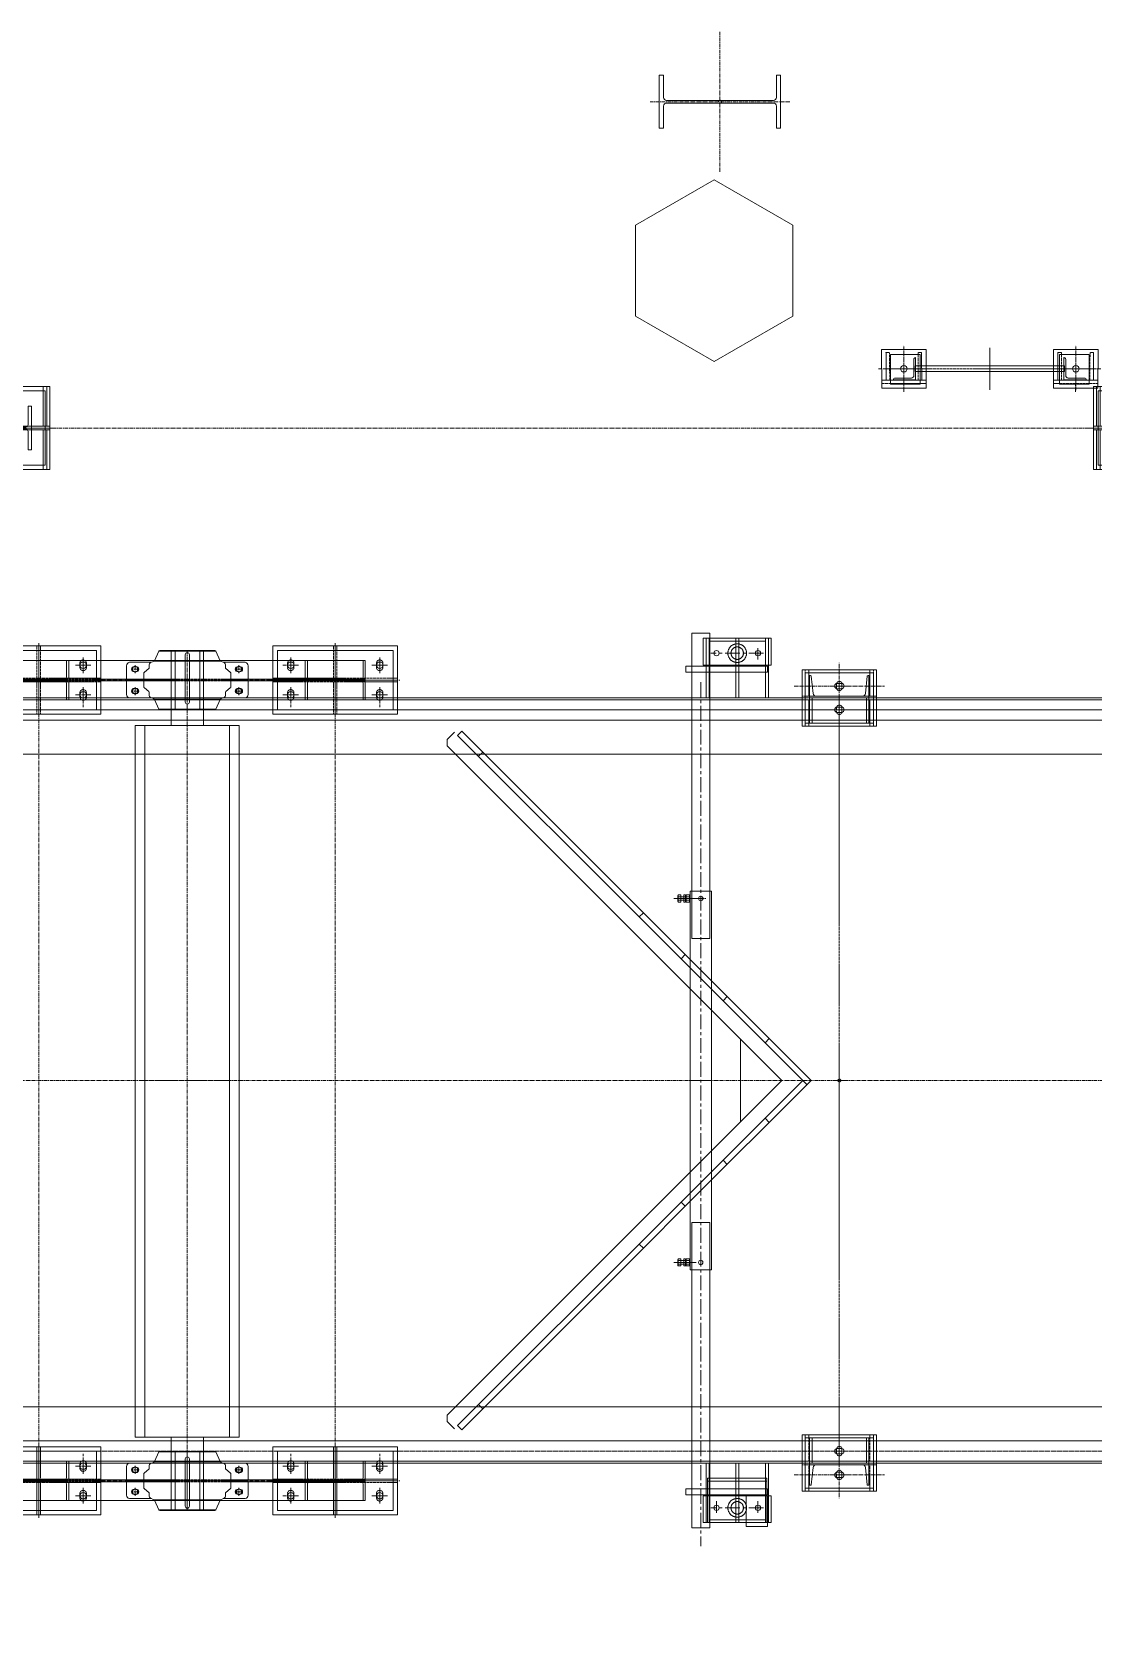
# Model space of a CAD drawing. Header units: inches. Extents: x 209270 to 234360, y -180214 to -150194.
# Drawn here: x 223192 to 226770, y -163400 to -158028 of the extents above; entities that cross this region are included whole.
import ezdxf

# ---------------------------------------------------------------- set-up
doc = ezdxf.new("R2010")
doc.units = ezdxf.units.IN
doc.header["$LTSCALE"] = 10
doc.header["$MEASUREMENT"] = 0
for name, pattern in [('ACAD_ISO02W100', [15, 12, -3]), ('CENTER', [2, 1.25, -0.25, 0.25, -0.25]), ('CENTER2', [1.125, 0.75, -0.125, 0.125, -0.125]), ('HIDDEN', [0.375, 0.25, -0.125])]:
    doc.linetypes.add(name, pattern=pattern)
doc.layers.add('$AUDIT_BAD_LAYER1', color=7, linetype='Continuous')
for name, color, linetype, lineweight in [('adani logo', 7, 'Continuous', 15), ('All Bought', 110, 'Continuous', 9), ('Belt', 4, 'Continuous', 9), ('BOX', 1, 'Continuous', 5), ('CEN', 1, 'CENTER', 9), ('CENETR LINE', 1, 'CENTER2', 9), ('CENTER', 1, 'CENTER', 9), ('DIM', 42, 'Continuous', 13), ('HIDDDEN', 3, 'HIDDEN', 9), ('HIDDEN', 3, 'HIDDEN', 9), ('MAIN OBJECT', 2, 'Continuous', 18), ('OBJECT', 2, 'Continuous', 18), ('STR25', 30, 'Continuous', 5), ('STRUC-25HD', 3, 'HIDDEN', 5)]:
    doc.layers.add(name, color=color, linetype=linetype, lineweight=lineweight)

# ---------------------------------------------------------------- blocks, each defined once
blk = doc.blocks.new('A$Cb40ec30b')
at = {"layer": 'CEN'}
for p, q in [((0, 15.8), (0, 64.2)), ((-26.3, 40), (26.3, 40)), ((-25.5, -40), (26.5, -40)), ((0, -59), (0, -21))]:
    blk.add_line(p, q, dxfattribs=at)
at = {"layer": 'HIDDEN'}
for points in [[(-103, 6), (-115, 6), (-115, 95), (-103, 95)], [(103, 6), (115, 6), (115, 95), (103, 95)], [(125, 6), (125, -6), (-125, -6), (-125, 6)], [(-103, -6), (-115, -6), (-115, -95), (-103, -95)], [(103, -6), (115, -6), (115, -95), (103, -95)]]:
    blk.add_lwpolyline(points, close=True, dxfattribs=at)
at = {"layer": 'HIDDEN', "elevation": 149686677196.4}
for points in [[(9, 47), (9, 33, -1), (-9, 33), (-9, 47, -1)], [(9, -33), (9, -47, -1), (-9, -47), (-9, -33, -1)]]:
    blk.add_lwpolyline(points, format="xyb", close=True, dxfattribs=at)
at = {"layer": 'STR25', "ltscale": 0.2}
blk.add_lwpolyline([(-125, 95), (125, 95), (125, -95), (-125, -95)], close=True, dxfattribs=at)
blk = doc.blocks.new('A$Cfd238a5e')
at = {"layer": 'CEN'}
for p, q in [((0, 118.3), (0, -118.3)), ((-152.8, 0), (152.8, 0)), ((-152.8, -40), (152.8, -40))]:
    blk.add_line(p, q, dxfattribs=at)
at = {"layer": 'MAIN OBJECT', "ltscale": 0.2, "elevation": 149686677196.4}
for points in [[(7.3, 31), (-6.7, 31, -1), (-6.7, 49), (7.3, 49, -1)], [(7.3, -31), (-6.7, -31, 1), (-6.7, -49), (7.3, -49, 1)]]:
    blk.add_lwpolyline(points, format="xyb", close=True, dxfattribs=at)
at = {"layer": 'OBJECT'}
for points in [[(-115, -85), (115, -85), (115, 85), (-115, 85)], [(-100, 85), (-92, 85), (-92, 0), (-100, 0)], [(100, 85), (92, 85), (92, 0), (100, 0)]]:
    blk.add_lwpolyline(points, close=True, dxfattribs=at)
blk.add_lwpolyline([(-94.4, -72.9, -0.383864), (-96.8, -75), (-100, -75), (-100, 0), (100, 0), (100, -75), (96.8, -75, -0.383864), (94.4, -72.9), (88.3, -14.7, 0.383864), (78.4, -5.7), (-78.4, -5.7, 0.383864), (-88.3, -14.7)], format="xyb", close=True, dxfattribs=at)
at = {"layer": 'DIM'}
blk.add_blockref('A$Cb40ec30b', (0, 0), dxfattribs=at)
blk = doc.blocks.new('A$C2698bf6b')
at = {"layer": 'CENETR LINE'}
for p, q in [((0, -1290), (0, 1290)), ((-22.1, 0), (22.1, 0))]:
    blk.add_line(p, q, dxfattribs=at)
blk.add_circle((0, 0), 5, dxfattribs=at)
at = {"layer": 'DIM', "xscale": -1, "rotation": 180}
blk.add_blockref('A$Cfd238a5e', (0, 1290), dxfattribs=at)
at = {"layer": 'DIM'}
blk.add_blockref('A$Cfd238a5e', (0, -1290), dxfattribs=at)
blk = doc.blocks.new('A$C7152add8')
at = {"layer": 'CENETR LINE'}
for p, q in [((0, -26.1), (0, 26.1)), ((-20, 0), (20, 0))]:
    blk.add_line(p, q, dxfattribs=at)
at = {"layer": 'MAIN OBJECT'}
blk.add_lwpolyline([(-11, -7, 1), (11, -7), (11, 7, 1), (-11, 7)], format="xyb", close=True, dxfattribs=at)
blk = doc.blocks.new('A$Ca7ba0a48')
at = {"layer": 'CENETR LINE'}
for p, q in [((0, -26.1), (0, 26.1)), ((-20, 0), (20, 0))]:
    blk.add_line(p, q, dxfattribs=at)
at = {"layer": 'STR25'}
blk.add_lwpolyline([(-11, -7, 1), (11, -7), (11, 7, 1), (-11, 7)], format="xyb", close=True, dxfattribs=at)
blk = doc.blocks.new('A$C3a44436a')
at = {"layer": 'CEN'}
for p, q in [((0, 189.6), (0, -189.6)), ((-220.2, 0), (220.2, 0))]:
    blk.add_line(p, q, dxfattribs=at)
at = {"layer": 'STR25'}
for points in [[(-190, 140), (190, 140), (190, -140), (-190, -140)], [(-180, 6), (-168, 6), (-168, 140), (-180, 140)], [(180, 6), (168, 6), (168, 140), (180, 140)], [(-180, -6), (-168, -6), (-168, -140), (-180, -140)], [(180, -6), (168, -6), (168, -140), (180, -140)]]:
    blk.add_lwpolyline(points, close=True, dxfattribs=at)
at = {"layer": 'STR25', "elevation": -450449366.5}
for points in [[(-6, 6), (6, 6), (6, 140), (-6, 140)], [(-190, 6), (-190, -6), (190, -6), (190, 6)], [(-6, -6), (6, -6), (6, -140), (-6, -140)]]:
    blk.add_lwpolyline(points, close=True, dxfattribs=at)
at = {"layer": 'MAIN OBJECT'}
for p in [(-50, 75), (50, 75), (-50, -75), (50, -75)]:
    blk.add_blockref('A$Ca7ba0a48', p, dxfattribs=at)
blk = doc.blocks.new('A$C2a882183')
at = {"layer": 'CEN'}
for p, q in [((0, 151.7), (0, -151.7)), ((-211.4, 0), (211.4, 0))]:
    blk.add_line(p, q, dxfattribs=at)
blk.add_circle((0, 0), 5, dxfattribs=at)
at = {"layer": 'MAIN OBJECT'}
blk.add_lwpolyline([(-175, 125), (175, 125), (175, -125), (-175, -125)], close=True, dxfattribs=at)
blk.add_lwpolyline([(109.1, -3.2), (-109.1, -3.2, 0.414214), (-117.1, -11.2), (-117.1, -73.2), (-117.1, -73.2), (-128, -73.2), (-128, 73.2), (-117.1, 73.2), (-117.1, 11.1, 0.414214), (-109.1, 3.1), (109.1, 3.1, 0.414214), (117.1, 11.1), (117.1, 73.2), (128, 73.2), (128, -73.2), (117.1, -73.2), (117.1, -11.2, 0.414214)], format="xyb", close=True, dxfattribs=at)
at = {"layer": 'OBJECT'}
blk.add_line((117.1, -73.2), (117.1, -73.2), dxfattribs=at)
at = {"layer": 'DIM'}
blk.add_blockref('A$C3a44436a', (0, 0), dxfattribs=at)
at = {"layer": 'DIM', "rotation": 270}
for p in [(-50, 75), (50, 75), (-50, -75), (50, -75)]:
    blk.add_blockref('A$C7152add8', p, dxfattribs=at)
blk = doc.blocks.new('A$C34ae56dc')
at = {"layer": 'CEN'}
for p, q in [((0, 87.5), (0, -87.5)), ((77.7, 0.5), (-77.3, 0, 450449366.5))]:
    blk.add_line(p, q, dxfattribs=at)
at = {"layer": 'MAIN OBJECT', "ltscale": 0.2}
blk.add_circle((0, 0), 11, dxfattribs=at)
at = {"layer": 'STR25', "ltscale": 0.2}
blk.add_lwpolyline([(65.2, -74.5), (-64.8, -75), (-64.8, 75), (65.2, 75.5)], close=True, dxfattribs=at)
at = {"layer": 'STRUC-25HD'}
for points in [[(38.2, 48.5), (38.2, 60.5), (-54.8, 60), (-54.8, 48)], [(50.2, 75.5), (38.2, 75.5), (38.2, -74.5), (50.2, -74.5)], [(38.2, -47.5), (38.2, -59.5), (-54.8, -60), (-54.8, -48)]]:
    blk.add_lwpolyline(points, close=True, dxfattribs=at)
blk = doc.blocks.new('A$C1f4f58bd')
at = {"color": 2, "ltscale": 0.8, "elevation": 101552602.3}
for points in [[(4707.5, 2410), (4212.5, 2410)], [(4212.5, 2390), (4707.5, 2390)]]:
    blk.add_lwpolyline(points, dxfattribs=at)
at = {"layer": 'CEN'}
for p, q in [((4170, 2327.5, -815479761.5), (4170, 2472.5, -815479761.5)), ((4750, 2327.5, -815479761.5), (4750, 2472.5, -815479761.5)), ((4245, 2400, -815479761.5), (4100, 2400, -815479761.5)), ((4675, 2400, -815479761.5), (4820, 2400, -815479761.5))]:
    blk.add_line(p, q, dxfattribs=at)
blk.add_lwpolyline([(1100, 2200), (5000, 2200), (5000, -2700), (1100, -2700)], close=True, dxfattribs=at)
at = {"layer": 'CENTER', "linetype": 'CENTER2'}
for p, q in [((4460, 2470.7), (4460, 2329.3)), ((4460, 2329.3), (4460, 2470.7)), ((4728.5, 2400), (4191.5, 2400))]:
    blk.add_line(p, q, dxfattribs=at)
at = {"layer": 'HIDDEN', "elevation": -99766209.1}
for points in [[(4208.5, 2390), (4208.5, 2410), (4212.5, 2410)], [(4212.5, 2390), (4208.5, 2390)], [(4711.5, 2390), (4711.5, 2410), (4707.5, 2410)], [(4711.5, 2390), (4711.5, 2410), (4707.5, 2410)], [(4707.5, 2390), (4711.5, 2390)], [(4707.5, 2390), (4711.5, 2390)]]:
    blk.add_lwpolyline(points, dxfattribs=at)
at = {"layer": 'MAIN OBJECT', "elevation": -815479761.5}
for points in [[(4225.2, 2447.6), (4125.2, 2447.6), (4125.2, 2347.6), (4225.2, 2347.6)], [(4694.8, 2447.6), (4794.8, 2447.6), (4794.8, 2347.6), (4694.8, 2347.6)]]:
    blk.add_lwpolyline(points, close=True, dxfattribs=at)
for points in [[(4135, 2362.5), (4210, 2362.5), (4210, 2437.5), (4209.5, 2437.5, 0.414214), (4204, 2432), (4204, 2377, -0.414214), (4195.5, 2368.5), (4140.5, 2368.5, 0.414214), (4135, 2363)], [(4785, 2362.5), (4710, 2362.5), (4710, 2437.5), (4710.5, 2437.5, -0.414214), (4716, 2432), (4716, 2377, 0.414214), (4724.5, 2368.5), (4779.5, 2368.5, -0.414214), (4785, 2363)]]:
    blk.add_lwpolyline(points, format="xyb", close=True, dxfattribs=at)
at = {"rotation": 270}
blk.add_blockref('A$C34ae56dc', (4170, 2400, -815479761.5), dxfattribs=at)
at = {"xscale": -1.000000000000001, "rotation": 90}
blk.add_blockref('A$C34ae56dc', (4750, 2400, -815479761.5), dxfattribs=at)
at = {"layer": 'DIM'}
for p in [(1100, 2200, 450449366.5), (5000, 2200, 450449366.5), (1100, -2700, 450449366.5), (5000, -2700, 450449366.5)]:
    blk.add_blockref('A$C2a882183', p, dxfattribs=at)
blk = doc.blocks.new('A$Cee1ce5ad')
at = {"layer": 'All Bought'}
for p, q in [((-195, 60), (-120.6, 60)), ((-125.4, 57.7), (-113, 63.5)), ((-111.9, 64.2), (111.9, 64.2)), ((-110.6, 65.2), (-96.5, 98)), ((-96.6, 97.8), (96.6, 97.8)), ((-92.9, 99.5), (92.9, 99.5)), ((-6.9, 85.4), (-6.9, -73.9)), ((6.9, 85.4), (6.9, -73.9)), ((110.6, 65.2), (96.5, 98)), ((125.4, 57.7), (113, 63.5)), ((120.6, 60), (195, 60)), ((-205, 48.3), (-205, -48.3)), ((-146.7, 22.7), (-146.7, -22.7)), ((-144.9, 26.5), (-130.1, 38.9)), ((-128.3, 51.5), (-128.3, 42.7)), ((128.3, 51.5), (128.3, 42.7)), ((144.9, 26.5), (130.1, 38.9)), ((146.7, 22.7), (146.7, -22.7)), ((205, 48.3), (205, -48.3)), ((-144.9, -26.5), (-130.1, -38.9)), ((-128.3, -51.5), (-128.3, -42.7)), ((128.3, -51.5), (128.3, -42.7)), ((144.9, -26.5), (130.1, -38.9)), ((-195, -60), (-120.6, -60)), ((-125.4, -57.7), (-113, -63.5)), ((-111.9, -64.2), (111.9, -64.2)), ((-110.6, -65.2), (-96.5, -98)), ((-96.6, -97.8), (96.6, -97.8)), ((-92.9, -99.5), (92.9, -99.5)), ((110.6, -65.2), (96.5, -98)), ((125.4, -57.7), (113, -63.5)), ((120.6, -60), (195, -60))]:
    blk.add_line(p, q, dxfattribs=at)
at = {"layer": 'All Bought', "ltscale": 50}
for p, q in [((-42.5, 99.5), (-42.5, -99.5)), ((40.8, 99.5), (40.8, -99.5))]:
    blk.add_line(p, q, dxfattribs=at)
at = {"layer": 'All Bought'}
for points in [[(-171.2, 28, 1), (-171.2, 46), (-177.2, 46, 1), (-177.2, 28)], [(178.8, 28, 1), (178.8, 46), (172.8, 46, 1), (172.8, 28)], [(-171.2, -46, 1), (-171.2, -28), (-177.2, -28, 1), (-177.2, -46)], [(178.8, -46, 1), (178.8, -28), (172.8, -28, 1), (172.8, -46)]]:
    blk.add_lwpolyline(points, format="xyb", close=True, dxfattribs=at)
for centre, radius, start, end in [((-193.5, 48.6), 11.5, 97.6625, 181.1349), ((-120.5, 51.7), 7.85, 129.2243, 180.8268), ((-116.5, 71.1), 8.33, 295, 315), ((-92.9, 94.5), 5, 90, 135), ((0, 85.4), 6.9, 0, 180), ((92.9, 94.5), 5, 45, 90), ((116.5, 71.1), 8.33, 225, 245), ((120.5, 51.7), 7.85, 359.1732, 50.7757), ((193.5, 48.6), 11.5, 358.8651, 82.3375), ((-141.7, 22.7), 5, 130, 180), ((-133.3, 42.7), 5, 310, 0), ((133.3, 42.7), 5, 180, 230), ((141.7, 22.7), 5, 0, 50), ((-193.5, -48.6), 11.5, 178.8651, 262.3375), ((-141.7, -22.7), 5, 180, 230), ((-133.3, -42.7), 5, 0, 50), ((-120.5, -51.7), 7.85, 179.1732, 230.7757), ((120.5, -51.7), 7.85, 309.2243, 0.8268), ((133.3, -42.7), 5, 130, 180), ((141.7, -22.7), 5, 310, 0), ((193.5, -48.6), 11.5, 277.6625, 1.1349), ((-116.5, -71.1), 8.33, 45, 65), ((-92.9, -94.5), 5, 225, 270), ((0, -73.9), 6.9, 180, 0), ((92.9, -94.5), 5, 270, 315), ((116.5, -71.1), 8.33, 115, 135)]:
    blk.add_arc(centre, radius, start, end, dxfattribs=at)
at = {"layer": 'CEN'}
for p, q in [((0, 99.5), (0, -99.5)), ((-205, 0), (205, 0)), ((-160.7, 37), (-187.7, 37)), ((-174.2, 50.5), (-174.2, 23.5)), ((162.3, 37), (189.3, 37)), ((175.8, 50.5), (175.8, 23.5)), ((-160.7, -37), (-187.7, -37)), ((-174.2, -50.5), (-174.2, -23.5)), ((162.3, -37), (189.3, -37)), ((175.8, -50.5), (175.8, -23.5))]:
    blk.add_line(p, q, dxfattribs=at)
blk = doc.blocks.new('A$C439c46b0')
at = {"layer": 'CEN'}
for p, q in [((0, 124.8), (0, -124.8)), ((-150, 30), (-150, 70)), ((150, 70), (150, 30)), ((-176.1, 50), (-123.9, 50)), ((123.9, 50), (176.1, 50)), ((-219.8, 0), (219.8, 0)), ((-123.9, -50), (-176.1, -50)), ((-150, -70), (-150, -30)), ((176.1, -50), (123.9, -50)), ((150, -30), (150, -70))]:
    blk.add_line(p, q, dxfattribs=at)
at = {"layer": 'MAIN OBJECT', "elevation": -528}
blk.add_lwpolyline([(-195, 100), (195, 100), (195, -100), (-195, -100)], close=True, dxfattribs=at)
at = {"layer": 'MAIN OBJECT'}
for centre in [(-150, 50, -1074.4), (150, 50, -1074.4), (-150, -50, -1074.4), (150, -50, -1074.4)]:
    blk.add_circle(centre, 11, dxfattribs=at)
blk = doc.blocks.new('A$C4ed3ba51')
at = {"layer": 'CEN'}
for p, q in [((0, 115), (0, -115)), ((-150, 23.9), (-150, 91.1)), ((150, 23.9), (150, 91.1)), ((-130, 50), (-170, 50)), ((130, 50), (170, 50)), ((-210, 0), (210, 0)), ((-130, -50), (-170, -50)), ((-150, -23.9), (-150, -76.1)), ((130, -50), (170, -50)), ((150, -23.9), (150, -76.1))]:
    blk.add_line(p, q, dxfattribs=at)
at = {"layer": 'HIDDDEN'}
for points in [[(6, 6), (6, 115), (-6, 115), (-6, 6)], [(6, -6), (6, -115), (-6, -115), (-6, -6)]]:
    blk.add_lwpolyline(points, dxfattribs=at)
blk.add_lwpolyline([(-210, -6), (210, -6), (210, 6), (-210, 6)], close=True, dxfattribs=at)
at = {"layer": 'HIDDEN', "elevation": -528}
for points in [[(-139, 57, 1), (-161, 57), (-161, 43, 1), (-139, 43)], [(139, 57, -1), (161, 57), (161, 43, -1), (139, 43)], [(-139, -57, -1), (-161, -57), (-161, -43, -1), (-139, -43)], [(139, -57, 1), (161, -57), (161, -43, 1), (139, -43)]]:
    blk.add_lwpolyline(points, format="xyb", close=True, dxfattribs=at)
at = {"layer": 'MAIN OBJECT'}
blk.add_lwpolyline([(-101.5, 66.5), (-93.7, 66.5), (-93.7, 10.4, 0.414214), (-86.1, 2.8), (86.1, 2.8, 0.414214), (93.7, 10.4), (93.7, 66.5), (101.5, 66.5), (101.5, -66.5), (93.7, -66.5), (93.7, -66.5), (93.7, -10.4, 0.414214), (86.1, -2.8), (-86.1, -2.8, 0.414214), (-93.7, -10.4), (-93.7, -66.5), (-93.7, -66.5), (-101.5, -66.5)], format="xyb", close=True, dxfattribs=at)
at = {"layer": 'STR25', "elevation": -528}
blk.add_lwpolyline([(-210, 115), (210, 115), (210, -115), (-210, -115)], close=True, dxfattribs=at)
at = {"layer": 'adani logo'}
blk.add_blockref('A$C439c46b0', (0, 0), dxfattribs=at)
blk = doc.blocks.new('RTR')
at = {"layer": 'All Bought'}
for p, q in [((-83462, -1561510, 7412901051.7), (-83462, -1561763)), ((-83462, -1561510, 7412901051.7), (-83352, -1561510, 7412901051.7)), ((-83352, -1561510, 7412901051.7), (-83352, -1561763)), ((-83232.6, -1561763), (-83582.6, -1561763)), ((-83582.6, -1561763), (-83582.6, -1564163)), ((-83550.6, -1561763), (-83550.6, -1564163)), ((-83264.6, -1561763), (-83264.6, -1564163)), ((-83232.6, -1564163), (-83232.6, -1561763)), ((-83582.6, -1564163), (-83232.6, -1564163)), ((-83462, -1564406.5, 702228385.8), (-83462, -1564163)), ((-83352, -1564406.4, 702228385.8), (-83352, -1564162.9)), ((-83462, -1564410, 7412901051.7), (-83352, -1564410, 7412901051.7))]:
    blk.add_line(p, q, dxfattribs=at)
at = {"layer": 'CEN'}
for p, q in [((-83407, -1561510.1), (-83407, -1564406.4)), ((-83569.3, -1561573, 3956186986.7), (-83596.3, -1561573, 3956186986.7)), ((-83582.8, -1561559.5, 3956186986.7), (-83582.8, -1561586.5, 3956186986.7)), ((-83219.3, -1561573, 3956186986.7), (-83246.3, -1561573, 3956186986.7)), ((-83232.8, -1561559.5, 3956186986.7), (-83232.8, -1561586.5, 3956186986.7)), ((-82885.2, -1561610, 4202462826.4), (-84008.2, -1561610, 10666859653.8)), ((-83569.3, -1561647, 3956186986.7), (-83596.3, -1561647, 3956186986.7)), ((-83582.8, -1561633.5, 3956186986.7), (-83582.8, -1561660.5, 3956186986.7)), ((-83462, -1561610, 7412901051.7), (-83352, -1561610, 7412901051.7)), ((-83219.3, -1561647, 3956186986.7), (-83246.3, -1561647, 3956186986.7)), ((-83232.8, -1561633.5, 3956186986.7), (-83232.8, -1561660.5, 3956186986.7)), ((-83908.2, -1564415.8), (-83908.2, -1561663.2)), ((-82908.2, -1564415.8), (-82908.2, -1561663.2)), ((-83557, -1562960, 7412901048.3), (-83257, -1562960, 7412901048.3)), ((-83569.3, -1564273, 3956186986.7), (-83596.3, -1564273, 3956186986.7)), ((-83582.8, -1564286.5, 3956186986.7), (-83582.8, -1564259.5, 3956186986.7)), ((-83219.3, -1564273, 3956186986.7), (-83246.3, -1564273, 3956186986.7)), ((-83232.8, -1564286.5, 3956186986.7), (-83232.8, -1564259.5, 3956186986.7)), ((-82885.2, -1564310, 4202462826.4), (-84008.2, -1564310, 10666859653.8)), ((-83582.8, -1564360.5, 3956186986.7), (-83582.8, -1564333.5, 3956186986.7)), ((-83462, -1564310, 7412901051.7), (-83352, -1564310, 7412901051.7)), ((-83232.8, -1564360.5, 3956186986.7), (-83232.8, -1564333.5, 3956186986.7)), ((-83569.3, -1564347, 3956186986.7), (-83596.3, -1564347, 3956186986.7)), ((-83219.3, -1564347, 3956186986.7), (-83246.3, -1564347, 3956186986.7))]:
    blk.add_line(p, q, dxfattribs=at)
at = {"layer": 'HIDDDEN'}
for p, q in [((-82808.2, -1561607, 10666859653.8), (-84008.2, -1561607, 10666859653.8)), ((-82808.2, -1561613, 10666859653.8), (-84008.2, -1561613, 10666859653.8)), ((-82808.2, -1564307, 10666859653.8), (-84008.2, -1564307, 10666859653.8)), ((-82808.2, -1564313, 10666859653.8), (-84008.2, -1564313, 10666859653.8))]:
    blk.add_line(p, q, dxfattribs=at)
at = {"layer": 'MAIN OBJECT'}
for centre in [(-83582.8, -1561573, 3956186986.7), (-83232.8, -1561573, 3956186986.7), (-83582.8, -1561647, 3956186986.7), (-83232.8, -1561647, 3956186986.7), (-83582.8, -1564273, 3956186986.7), (-83232.8, -1564273, 3956186986.7), (-83582.8, -1564347, 3956186986.7), (-83232.8, -1564347, 3956186986.7)]:
    blk.add_circle(centre, 9, dxfattribs=at)
at = {"layer": 'OBJECT'}
for p, q in [((-82808.2, -1561543.5, 10666859653.8), (-84008.2, -1561543.5, 10666859653.8)), ((-82808.2, -1561676.5, 10666859653.8), (-84008.2, -1561676.5, 10666859653.8)), ((-82808.2, -1564243.5, 10666859653.8), (-84008.2, -1564243.5, 10666859653.8)), ((-82808.2, -1564376.5, 10666859653.8), (-84008.2, -1564376.5, 10666859653.8))]:
    blk.add_line(p, q, dxfattribs=at)
at = {"xscale": -0.9999999999999998, "rotation": 180.0000896999132}
for p in [(-83908.2, -1561610, 8882565593.7), (-82908.3, -1561610, 5544007056.1)]:
    blk.add_blockref('A$C4ed3ba51', p, dxfattribs=at)
at = {"rotation": 359.9999103000868}
for p in [(-83908.2, -1564310, 8882565593.7), (-82908.3, -1564310, 5544007056.1)]:
    blk.add_blockref('A$C4ed3ba51', p, dxfattribs=at)
at = {"layer": 'MAIN OBJECT', "xscale": -0.9999999999999989, "rotation": 4.48499566286e-05}
blk.add_blockref('A$Cee1ce5ad', (-83407, -1561610, 7412901051.7), dxfattribs=at)
at = {"layer": 'MAIN OBJECT', "rotation": 179.9999551500434}
blk.add_blockref('A$Cee1ce5ad', (-83407, -1564310, 7412901051.7), dxfattribs=at)
blk = doc.blocks.new('A$C1db7f450')
at = {"layer": 'All Bought'}
for p, q in [((402.3, 1508, 76268778.1), (342.2, 1508, 76268778.1)), ((342.2, 1508, 76268778.1), (342.2, 638.5, -6732037472.9)), ((402.3, 638.5, -6732037472.9), (402.3, 1508, 76268778.1)), ((422.4, 1396.9, 2061071342.7), (147.3, 1396.9, 2061071342.7)), ((147.3, 1396.9, 2061071342.7), (147.3, 1376.9, 2061071342.7)), ((219.3, 1400.9, 2061071342.7), (154.3, 1400.9, 2061071342.7)), ((422.4, 1376.9, 2061071342.7), (422.4, 1396.9, 2061071342.7)), ((147.3, 1376.9, 2061071342.7), (422.4, 1376.9, 2061071342.7)), ((99, 0, -6732037472.9), (1227.3, 1128.3, -6732037472.9)), ((579.8, 551.5, -6732037472.9), (1192, 1163.7, -6732037472.9)), ((1177.8, 1177.8, -6732037472.9), (1107.1, 1107.1, -6732037472.9)), ((1192, 1163.7, -6732037472.9), (1177.8, 1177.8, -6732037472.9)), ((1202.6, 1174.3, -6732037472.9), (1227.3, 1149.5, -6732037472.9)), ((1227.3, 1128.3, -6732037472.9), (1227.3, 1149.5, -6732037472.9)), ((1107.1, 1107.1, -6732037472.9), (565.7, 565.7, -6732037472.9)), ((1121.2, 1093, -6732037472.9), (1107.1, 1107.1, -6732037472.9)), ((336.3, 638.5, -6732037472.9), (336.3, -638.5, -6732037472.9)), ((336.3, 638.5, -6732037472.9), (408.3, 638.5, -6732037472.9)), ((408.3, -638.5, -6732037472.9), (408.3, 638.5, -6732037472.9)), ((636.4, 636.4, -6732037472.9), (565.7, 565.7, -6732037472.9)), ((565.7, 565.7, -6732037472.9), (424.3, 424.3, -6732037472.9)), ((438.4, 410.1, -6732037472.9), (579.8, 551.5, -6732037472.9)), ((579.8, 551.5, -6732037472.9), (565.7, 565.7, -6732037472.9)), ((424.3, 424.3, -6732037472.9), (0, 0, -6732037472.9)), ((14.1, -14.1, -6732037472.9), (438.4, 410.1, -6732037472.9)), ((438.4, 410.1, -6732037472.9), (424.3, 424.3, -6732037472.9)), ((282.8, 282.8, -6732037472.9), (297, 268.7, -6732037472.9)), ((155.6, 127.3, -6732037472.9), (141.4, 141.4, -6732037472.9)), ((238.3, -139.3, -6732037472.9), (238.3, 139.3, -6732037472.9)), ((0, 0, -6732037472.9), (424.3, -424.3, -6732037472.9)), ((28.3, 0, -6732037472.9), (438.4, -410.1, -6732037472.9)), ((99, 0, -6732037472.9), (1227.3, -1128.3, -6732037472.9)), ((408.3, 0, -6732037472.9), (336.3, 0, -6732037472.9)), ((141.4, -141.4, -6732037472.9), (155.6, -127.3, -6732037472.9)), ((297, -268.7, -6732037472.9), (282.8, -282.8, -6732037472.9)), ((424.3, -424.3, -6732037472.9), (438.4, -410.1, -6732037472.9)), ((565.7, -565.7, -6732037472.9), (424.3, -424.3, -6732037472.9)), ((438.4, -410.1, -6732037472.9), (579.8, -551.5, -6732037472.9)), ((565.7, -565.7, -6732037472.9), (579.8, -551.5, -6732037472.9)), ((1107.1, -1107.1, -6732037472.9), (565.7, -565.7, -6732037472.9)), ((579.8, -551.5, -6732037472.9), (1121.2, -1093, -6732037472.9)), ((336.3, -638.5, -6732037472.9), (408.3, -638.5, -6732037472.9)), ((342.2, -1508, 76268778.1), (342.2, -638.5, -6732037472.9)), ((402.3, -638.5, -6732037472.9), (402.3, -1508, 76268778.1)), ((1121.2, -1093, -6732037472.9), (1107.1, -1107.1, -6732037472.9)), ((1177.8, -1177.8, -6732037472.9), (1107.1, -1107.1, -6732037472.9)), ((1121.2, -1093, -6732037472.9), (1192, -1163.7, -6732037472.9)), ((1192, -1163.7, -6732037472.9), (1177.8, -1177.8, -6732037472.9)), ((1202.6, -1174.3, -6732037472.9), (1227.3, -1149.5, -6732037472.9)), ((1227.3, -1128.3, -6732037472.9), (1227.3, -1149.5, -6732037472.9)), ((149.3, -1340.8, 2061071342.7), (349.3, -1340.8, 2061071342.7)), ((149.3, -1490.9, 2061071342.7), (149.3, -1340.8, 2061071342.7)), ((349.3, -1340.8, 2061071342.7), (349.3, -1490.9, 2061071342.7)), ((147.3, -1396.9, 2061071342.7), (147.3, -1376.9, 2061071342.7)), ((147.3, -1376.9, 2061071342.7), (422.4, -1376.9, 2061071342.7)), ((149.3, -1350.8, 2061071342.7), (349.3, -1350.8, 2061071342.7)), ((422.4, -1376.9, 2061071342.7), (422.4, -1396.9, 2061071342.7)), ((422.4, -1396.9, 2061071342.7), (147.3, -1396.9, 2061071342.7)), ((219.3, -1400.9, 2061071342.7), (147.3, -1400.9, 2061071342.7)), ((147.3, -1400.9, 2061071342.7), (147.3, -1503.9, 2061071342.7)), ((219.3, -1503.9, 2061071342.7), (219.3, -1400.9, 2061071342.7)), ((147.3, -1503.9, 2061071342.7), (219.3, -1503.9, 2061071342.7)), ((349.3, -1490.9, 2061071342.7), (149.3, -1490.9, 2061071342.7)), ((402.3, -1508, 76268778.1), (342.2, -1508, 76268778.1))]:
    blk.add_line(p, q, dxfattribs=at)
at = {"layer": 'All Bought', "linetype": 'ACAD_ISO02W100', "ltscale": 3}
for p, q in [((344.3, 1480.9, 2061071342.7), (154.3, 1480.9, 2061071342.7)), ((344.3, 1400.9, 2061071342.7), (344.3, 1480.9, 2061071342.7)), ((154.3, 1400.9, 2061071342.7), (344.3, 1400.9, 2061071342.7)), ((154.3, -1480.9, 2061071342.7), (154.3, -1400.9, 2061071342.7)), ((154.3, -1400.9, 2061071342.7), (344.3, -1400.9, 2061071342.7)), ((344.3, -1400.9, 2061071342.7), (344.3, -1480.9, 2061071342.7)), ((344.3, -1480.9, 2061071342.7), (154.3, -1480.9, 2061071342.7))]:
    blk.add_line(p, q, dxfattribs=at)
at = {"layer": 'All Bought', "linetype": 'CENTER', "ltscale": 4}
for p, q in [((179.3, 1419, 2061071342.7), (179.3, 1457.9, 2061071342.7)), ((160.3, 1440.9, 2061071342.7), (338.2, 1440.9, 2061071342.7)), ((372.3, 1342.7, 76268778.1), (372.3, -1570.4, 76268778.1)), ((160.3, -1440.9, 2061071342.7), (338.2, -1440.9, 2061071342.7)), ((179.3, -1419, 2061071342.7), (179.3, -1457.9, 2061071342.7)), ((319.3, -1419, 2061071342.7), (319.3, -1457.9, 2061071342.7))]:
    blk.add_line(p, q, dxfattribs=at)
at = {"layer": 'All Bought', "linetype": 'ACAD_ISO02W100', "ltscale": 2.5}
for p, q in [((402.3, 638.5, -6732037472.9), (342.2, 638.5, -6732037472.9)), ((342.2, 638.5, -6732037472.9), (342.2, 478.7, -6732037472.9)), ((402.3, 478.7, -6732037472.9), (402.3, 638.5, -6732037472.9)), ((342.2, 478.7, -6732037472.9), (402.3, 478.7, -6732037472.9)), ((342.2, -638.5, -6732037472.9), (342.2, -478.7, -6732037472.9)), ((342.2, -478.7, -6732037472.9), (402.3, -478.7, -6732037472.9)), ((402.3, -478.7, -6732037472.9), (402.3, -638.5, -6732037472.9)), ((402.3, -638.5, -6732037472.9), (342.2, -638.5, -6732037472.9))]:
    blk.add_line(p, q, dxfattribs=at)
at = {"layer": 'All Bought', "linetype": 'CENTER'}
blk.add_line((392.3, 613.5, -6732037472.9), (352.3, 613.5, -6732037472.9), dxfattribs=at)
at = {"layer": 'All Bought', "linetype": 'Continuous'}
for p, q in [((388.1, 613.5, -6732037472.9), (462.8, 613.5, -6732037472.9)), ((421.8, 625.5, -6732037472.9), (409.8, 625.5, -6732037472.9)), ((409.8, 601.5, -6732037472.9), (409.8, 625.5, -6732037472.9)), ((448.9, 619.5, -6732037472.9), (409.8, 619.5, -6732037472.9)), ((448.9, 607.5, -6732037472.9), (409.8, 607.5, -6732037472.9)), ((421.8, 601.5, -6732037472.9), (409.8, 601.5, -6732037472.9)), ((421.8, 625.5, -6732037472.9), (422.7, 623.9, -6732037472.9)), ((421.8, 601.5, -6732037472.9), (421.8, 625.5, -6732037472.9)), ((421.8, 601.5, -6732037472.9), (422.7, 603.1, -6732037472.9)), ((423.6, 625.5, -6732037472.9), (422.7, 623.9, -6732037472.9)), ((422.7, 603.1, -6732037472.9), (422.7, 624.1, -6732037472.9)), ((423.6, 601.5, -6732037472.9), (422.7, 603.1, -6732037472.9)), ((428.9, 625.5, -6732037472.9), (423.6, 625.5, -6732037472.9)), ((423.6, 601.5, -6732037472.9), (423.6, 625.5, -6732037472.9)), ((428.9, 601.5, -6732037472.9), (423.6, 601.5, -6732037472.9)), ((428.9, 625.5, -6732037472.9), (429.8, 623.9, -6732037472.9)), ((428.9, 601.5, -6732037472.9), (428.9, 625.5, -6732037472.9)), ((428.9, 601.5, -6732037472.9), (429.8, 603.1, -6732037472.9)), ((429.8, 603.1, -6732037472.9), (429.8, 624.1, -6732037472.9)), ((448.9, 625.5, -6732037472.9), (439.8, 625.5, -6732037472.9)), ((439.8, 601.5, -6732037472.9), (439.8, 625.5, -6732037472.9)), ((448.9, 601.5, -6732037472.9), (439.8, 601.5, -6732037472.9)), ((448.9, 625.5, -6732037472.9), (449.8, 623.9, -6732037472.9)), ((448.9, 601.5, -6732037472.9), (448.9, 625.5, -6732037472.9)), ((448.9, 601.5, -6732037472.9), (449.8, 603.1, -6732037472.9)), ((449.8, 603.1, -6732037472.9), (449.8, 624.1, -6732037472.9)), ((388.1, -613.5, -6732037472.9), (462.8, -613.5, -6732037472.9)), ((409.8, -601.5, -6732037472.9), (409.8, -625.5, -6732037472.9)), ((421.8, -601.5, -6732037472.9), (409.8, -601.5, -6732037472.9)), ((448.9, -607.5, -6732037472.9), (409.8, -607.5, -6732037472.9)), ((448.9, -619.5, -6732037472.9), (409.8, -619.5, -6732037472.9)), ((421.8, -625.5, -6732037472.9), (409.8, -625.5, -6732037472.9)), ((421.8, -601.5, -6732037472.9), (421.8, -625.5, -6732037472.9)), ((421.8, -601.5, -6732037472.9), (422.7, -603.1, -6732037472.9)), ((421.8, -625.5, -6732037472.9), (422.7, -623.9, -6732037472.9)), ((423.6, -601.5, -6732037472.9), (422.7, -603.1, -6732037472.9)), ((422.7, -603.1, -6732037472.9), (422.7, -624.1, -6732037472.9)), ((423.6, -625.5, -6732037472.9), (422.7, -623.9, -6732037472.9)), ((423.6, -601.5, -6732037472.9), (423.6, -625.5, -6732037472.9)), ((428.9, -601.5, -6732037472.9), (423.6, -601.5, -6732037472.9)), ((428.9, -625.5, -6732037472.9), (423.6, -625.5, -6732037472.9)), ((428.9, -601.5, -6732037472.9), (428.9, -625.5, -6732037472.9)), ((428.9, -601.5, -6732037472.9), (429.8, -603.1, -6732037472.9)), ((428.9, -625.5, -6732037472.9), (429.8, -623.9, -6732037472.9)), ((429.8, -603.1, -6732037472.9), (429.8, -624.1, -6732037472.9)), ((439.8, -601.5, -6732037472.9), (439.8, -625.5, -6732037472.9)), ((448.9, -601.5, -6732037472.9), (439.8, -601.5, -6732037472.9)), ((448.9, -625.5, -6732037472.9), (439.8, -625.5, -6732037472.9)), ((448.9, -601.5, -6732037472.9), (448.9, -625.5, -6732037472.9)), ((448.9, -601.5, -6732037472.9), (449.8, -603.1, -6732037472.9)), ((448.9, -625.5, -6732037472.9), (449.8, -623.9, -6732037472.9)), ((449.8, -603.1, -6732037472.9), (449.8, -624.1, -6732037472.9))]:
    blk.add_line(p, q, dxfattribs=at)
at = {"layer": 'All Bought', "linetype": 'ACAD_ISO02W100', "ltscale": 3}
for centre, radius in [((249.3, 1440.9, 2061071342.7), 31.5), ((249.3, 1440.9, 2061071342.7), 21), ((249.3, -1440.9, 2061071342.7), 31.5), ((249.3, -1440.9, 2061071342.7), 21)]:
    blk.add_circle(centre, radius, dxfattribs=at)
at = {"layer": 'All Bought'}
for centre in [(179.3, 1440.9, 2061071342.7), (319.3, 1440.9, 2061071342.7), (179.3, -1440.9, 2061071342.7), (319.3, -1440.9, 2061071342.7)]:
    blk.add_circle(centre, 9, dxfattribs=at)
at = {"layer": 'All Bought', "linetype": 'Continuous'}
for centre in [(372.3, 613.5, -6732037472.9), (372.3, -613.5, -6732037472.9)]:
    blk.add_circle(centre, 7.5, dxfattribs=at)
for centre, radius, start, end in [((417.2, 622.5, -6732037472.9), 5.45, 326.6015, 33.3985), ((402.2, 613.5, -6732037472.9), 20.4, 342.9385, 17.0615), ((417.2, 604.5, -6732037472.9), 5.45, 326.6015, 33.3985), ((428.1, 622.5, -6732037472.9), 5.45, 146.6015, 213.3985), ((443.1, 613.5, -6732037472.9), 20.4, 162.9385, 197.0615), ((428.1, 604.5, -6732037472.9), 5.45, 146.6015, 213.3985), ((424.3, 622.5, -6732037472.9), 5.45, 326.6015, 33.3985), ((409.3, 613.5, -6732037472.9), 20.4, 342.9385, 17.0615), ((424.3, 604.5, -6732037472.9), 5.45, 326.6015, 33.3985), ((444.3, 622.5, -6732037472.9), 5.45, 326.6015, 33.3985), ((429.3, 613.5, -6732037472.9), 20.4, 342.9385, 17.0615), ((444.3, 604.5, -6732037472.9), 5.45, 326.6015, 33.3985), ((417.2, -604.5, -6732037472.9), 5.45, 326.6015, 33.3985), ((402.2, -613.5, -6732037472.9), 20.4, 342.9385, 17.0615), ((417.2, -622.5, -6732037472.9), 5.45, 326.6015, 33.3985), ((428.1, -604.5, -6732037472.9), 5.45, 146.6015, 213.3985), ((443.1, -613.5, -6732037472.9), 20.4, 162.9385, 197.0615), ((428.1, -622.5, -6732037472.9), 5.45, 146.6015, 213.3985), ((424.3, -604.5, -6732037472.9), 5.45, 326.6015, 33.3985), ((409.3, -613.5, -6732037472.9), 20.4, 342.9385, 17.0615), ((424.3, -622.5, -6732037472.9), 5.45, 326.6015, 33.3985), ((444.3, -604.5, -6732037472.9), 5.45, 326.6015, 33.3985), ((429.3, -613.5, -6732037472.9), 20.4, 342.9385, 17.0615), ((444.3, -622.5, -6732037472.9), 5.45, 326.6015, 33.3985)]:
    blk.add_arc(centre, radius, start, end, dxfattribs=at)
at = {"layer": 'MAIN OBJECT'}
for p, q in [((364.3, 1490.9), (134.3, 1490.9)), ((134.3, 1490.9), (134.3, 1400.9)), ((144.3, 1490.9), (144.3, 1290)), ((154.3, 1490.9), (154.3, 1290)), ((154.3, 1480.9), (154.3, 1400.9)), ((244.3, 1490.9), (244.3, 1290)), ((254.3, 1490.9), (254.3, 1290)), ((344.3, 1490.9), (344.3, 1290)), ((354.3, 1490.9), (354.3, 1290)), ((364.3, 1400.9), (364.3, 1490.9)), ((364.3, 1400.9), (134.3, 1400.9)), ((154.3, 1290), (144.3, 1290)), ((254.3, 1290), (244.3, 1290)), ((354.3, 1290), (344.3, 1290)), ((144.3, -1490.9), (144.3, -1290)), ((154.3, -1290), (144.3, -1290)), ((154.3, -1490.9), (154.3, -1290)), ((244.3, -1490.9), (244.3, -1290)), ((254.3, -1290), (244.3, -1290)), ((254.3, -1490.9), (254.3, -1290)), ((344.3, -1490.9), (344.3, -1290)), ((354.3, -1290), (344.3, -1290)), ((354.3, -1490.9), (354.3, -1290)), ((134.3, -1490.9), (134.3, -1400.9)), ((364.3, -1400.9), (134.3, -1400.9)), ((364.3, -1400.9), (364.3, -1490.9)), ((364.3, -1490.9), (134.3, -1490.9))]:
    blk.add_line(p, q, dxfattribs=at)
blk = doc.blocks.new('A$C426f7GU6TT')
at = {"layer": 'CEN'}
for p, q in [((0, 235.7), (0, -235.7)), ((-235.7, 0), (235.7, 0))]:
    blk.add_line(p, q, dxfattribs=at)
blk.add_circle((0, 0), 5, dxfattribs=at)
at = {"layer": 'MAIN OBJECT'}
blk.add_lwpolyline([(4.4, -180.2, 0.414214), (14.6, -190.4), (89.4, -190.4), (89.4, -204.7), (-89.4, -204.7), (-89.4, -190.4), (-14.6, -190.4, 0.414214), (-4.4, -180.2), (-4.4, 180.2, 0.414214), (-14.6, 190.4), (-89.4, 190.4), (-89.4, 204.7), (89.4, 204.7), (89.4, 190.4), (14.6, 190.4, 0.414214), (4.4, 180.2), (4.4, -180.2)], format="xyb", dxfattribs=at)

msp = doc.modelspace()

# ---------------------------------------------------------------- linework, layer by layer
at = {"layer": 'Belt'}
for p, q in [((232515.7, -160463.7, 0), (219599.9, -160463.7, 0)), ((232519.4, -162663.7, 0), (219599.9, -162663.7, 0))]:
    msp.add_line(p, q, dxfattribs=at)
at = {"layer": 'BOX', "lineweight": 5, "flags": 128}
msp.add_lwpolyline([(225227.5, -158680.1), (225492.5, -158527), (225757.6, -158680.1), (225757.6, -158986.2), (225492.5, -159139.2), (225227.5, -158986.2)], close=True, dxfattribs=at)
at = {"layer": 'CEN'}
for p, q in [((220972.4, -160313.7), (228896, -160313.7)), ((232515.4, -160313.7), (221148.1, -160313.7)), ((220011.9, -161563.7), (232509.3, -161563.7)), ((220972.4, -162813.7), (228896, -162813.7)), ((232519.7, -162813.7), (221148.1, -162813.7))]:
    msp.add_line(p, q, dxfattribs=at)
at = {"layer": 'HIDDEN'}
for p, q in [((220972.4, -160279.8, 8793052905.5), (228896, -160279.8, 8793052905.5)), ((232515.4, -160279.8, 7050750846.7), (221148.1, -160279.8, 7050750846.7)), ((220972.4, -162847.6, 8793052905.5), (228896, -162847.6, 8793052905.5)), ((232519.8, -162847.6, 7050750846.7), (221148.1, -162847.6, 7050750846.7))]:
    msp.add_line(p, q, dxfattribs=at)
at = {"layer": 'MAIN OBJECT'}
for p, q in [((220972.4, -160273.7), (228896, -160273.7)), ((232515.4, -160273.7), (221148.1, -160273.7)), ((220972.4, -160348.7), (228896, -160348.7)), ((232515.5, -160348.7), (221148.1, -160348.7)), ((220972.4, -162778.7), (228896, -162778.7)), ((232519.6, -162778.7), (221148.1, -162778.7)), ((220972.4, -162853.7), (228896, -162853.7)), ((232519.8, -162853.7), (221148.1, -162853.7))]:
    msp.add_line(p, q, dxfattribs=at)

# ---------------------------------------------------------------- block references
at = {"layer": '$AUDIT_BAD_LAYER1', "rotation": 270.0096740856855}
msp.add_blockref('A$C426f7GU6TT', (225511.9, -158263.7), dxfattribs=at)
at = {"layer": 'DIM'}
for name, p in [('A$C1f4f58bd', (221961.9, -161563.7, -450449365.8)), ('A$C2698bf6b', (225914.5, -161563.7, 8206523580.7))]:
    msp.add_blockref(name, p, dxfattribs=at)
at = {"layer": 'MAIN OBJECT'}
msp.add_blockref('RTR', (307122.9, 1401396.3, -8882565064.9), dxfattribs=at)
at = {"layer": 'MAIN OBJECT', "xscale": -1}
msp.add_blockref('A$C1db7f450', (225819.5, -161563.7, -2763300251.2), dxfattribs=at)

doc.saveas('drawing.dxf')
